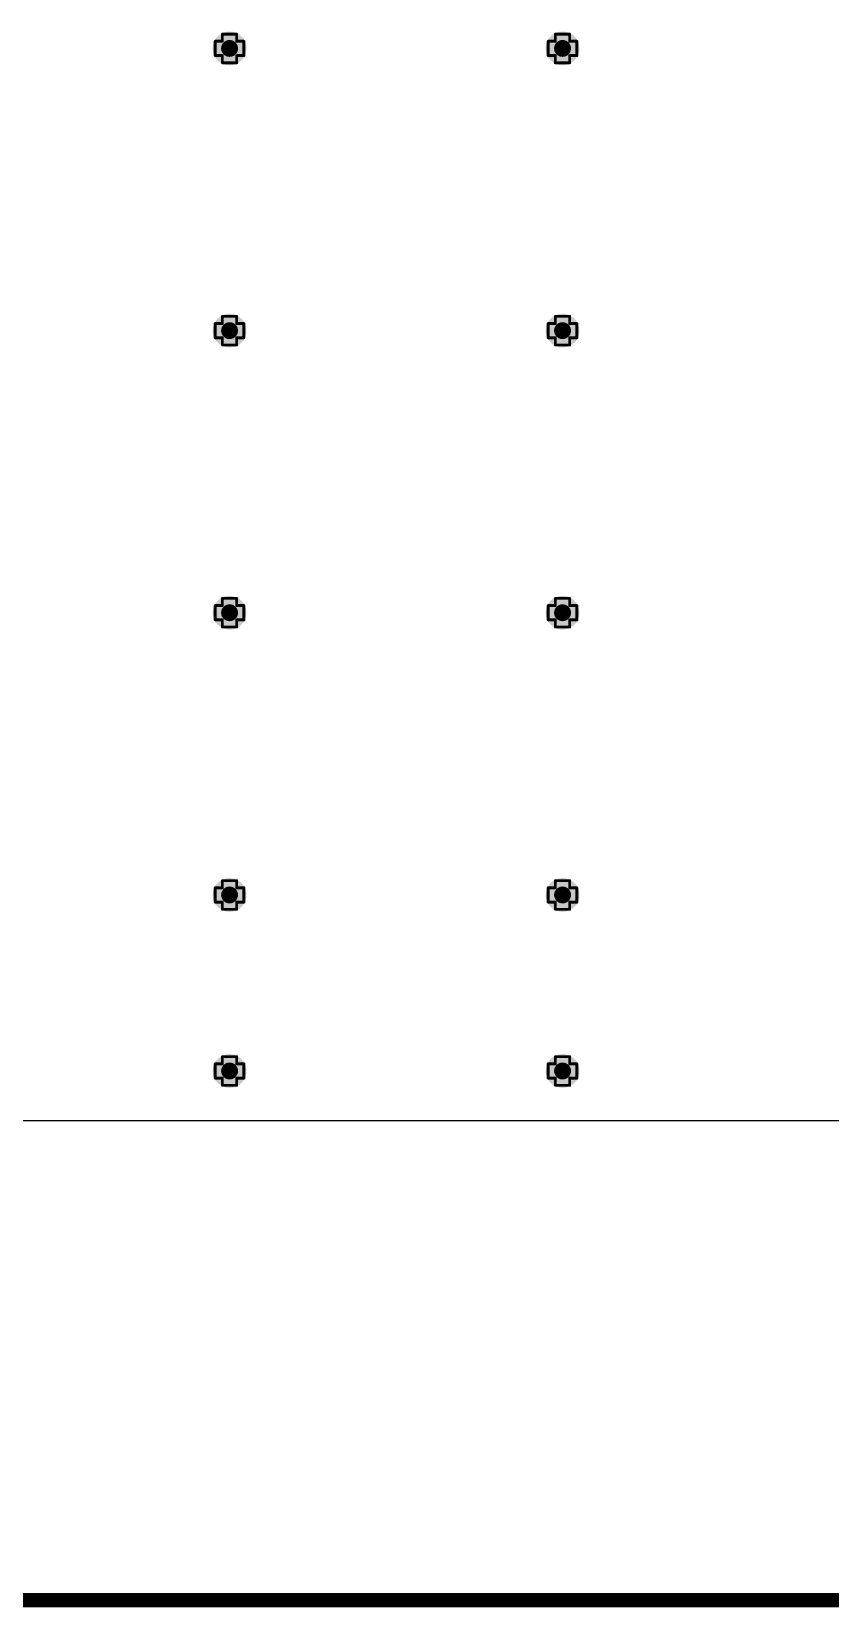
# Model space of a CAD drawing. Header units: inches. Extents: x -0.1 to 10.2, y 0 to 6.5.
# Drawn here: x 1.992 to 2.549, y -0.005 to 1.094 of the extents above; entities that cross this region are included whole.
import ezdxf

# ---------------------------------------------------------------- set-up
doc = ezdxf.new("R2010")
doc.units = ezdxf.units.IN
doc.header["$MEASUREMENT"] = 0
for name, color, linetype in [('Board Outline', 216, 'Continuous'), ('Bottom Layer', 5, 'Continuous'), ('Drill Drawing', 1, 'Continuous'), ('Top Layer', 1, 'Continuous'), ('Via Holes', 16, 'Continuous')]:
    doc.layers.add(name, color=color, linetype=linetype)

msp = doc.modelspace()

# ---------------------------------------------------------------- hatches: boundary and pattern name
at = {"layer": 'Bottom Layer'}
h = msp.add_hatch(color=5, dxfattribs=at)
edge = h.paths.add_edge_path()
edge.add_arc((2.1299, 1.0827), 0.0118, 0, 360)
h = msp.add_hatch(color=5, dxfattribs=at)
edge = h.paths.add_edge_path()
edge.add_arc((2.3622, 1.0827), 0.0118, 0, 360)
h = msp.add_hatch(color=5, dxfattribs=at)
edge = h.paths.add_edge_path()
edge.add_arc((2.1299, 0.8858), 0.0118, 0, 360)
h = msp.add_hatch(color=5, dxfattribs=at)
edge = h.paths.add_edge_path()
edge.add_arc((2.3622, 0.8858), 0.0118, 0, 360)
h = msp.add_hatch(color=5, dxfattribs=at)
edge = h.paths.add_edge_path()
edge.add_arc((2.1299, 0.689), 0.0118, 0, 360)
h = msp.add_hatch(color=5, dxfattribs=at)
edge = h.paths.add_edge_path()
edge.add_arc((2.3622, 0.689), 0.0118, 0, 360)
h = msp.add_hatch(color=5, dxfattribs=at)
edge = h.paths.add_edge_path()
edge.add_arc((2.1299, 0.4921), 0.0118, 0, 360)
h = msp.add_hatch(color=5, dxfattribs=at)
edge = h.paths.add_edge_path()
edge.add_arc((2.3622, 0.4921), 0.0118, 0, 360)
h = msp.add_hatch(color=5, dxfattribs=at)
edge = h.paths.add_edge_path()
edge.add_arc((2.1299, 0.3693), 0.0118, 0, 360)
h = msp.add_hatch(color=5, dxfattribs=at)
edge = h.paths.add_edge_path()
edge.add_arc((2.3622, 0.3693), 0.0118, 0, 360)
at = {"layer": 'Top Layer'}
h = msp.add_hatch(color=1, dxfattribs=at)
edge = h.paths.add_edge_path()
edge.add_arc((2.1299, 1.0827), 0.0118, 0, 360)
h = msp.add_hatch(color=1, dxfattribs=at)
edge = h.paths.add_edge_path()
edge.add_arc((2.3622, 1.0827), 0.0118, 0, 360)
h = msp.add_hatch(color=1, dxfattribs=at)
edge = h.paths.add_edge_path()
edge.add_arc((2.1299, 0.8858), 0.0118, 0, 360)
h = msp.add_hatch(color=1, dxfattribs=at)
edge = h.paths.add_edge_path()
edge.add_arc((2.3622, 0.8858), 0.0118, 0, 360)
h = msp.add_hatch(color=1, dxfattribs=at)
edge = h.paths.add_edge_path()
edge.add_arc((2.1299, 0.689), 0.0118, 0, 360)
h = msp.add_hatch(color=1, dxfattribs=at)
edge = h.paths.add_edge_path()
edge.add_arc((2.3622, 0.689), 0.0118, 0, 360)
h = msp.add_hatch(color=1, dxfattribs=at)
edge = h.paths.add_edge_path()
edge.add_arc((2.1299, 0.4921), 0.0118, 0, 360)
h = msp.add_hatch(color=1, dxfattribs=at)
edge = h.paths.add_edge_path()
edge.add_arc((2.3622, 0.4921), 0.0118, 0, 360)
h = msp.add_hatch(color=1, dxfattribs=at)
edge = h.paths.add_edge_path()
edge.add_arc((2.1299, 0.3693), 0.0118, 0, 360)
h = msp.add_hatch(color=1, dxfattribs=at)
edge = h.paths.add_edge_path()
edge.add_arc((2.3622, 0.3693), 0.0118, 0, 360)
at = {"layer": 'Via Holes'}
h = msp.add_hatch(color=7, dxfattribs=at)
edge = h.paths.add_edge_path()
edge.add_arc((2.1299, 1.0827), 0.00591, 0, 360)
h = msp.add_hatch(color=7, dxfattribs=at)
edge = h.paths.add_edge_path()
edge.add_arc((2.3622, 1.0827), 0.00591, 0, 360)
h = msp.add_hatch(color=7, dxfattribs=at)
edge = h.paths.add_edge_path()
edge.add_arc((2.1299, 0.8858), 0.00591, 0, 360)
h = msp.add_hatch(color=7, dxfattribs=at)
edge = h.paths.add_edge_path()
edge.add_arc((2.3622, 0.8858), 0.00591, 0, 360)
h = msp.add_hatch(color=7, dxfattribs=at)
edge = h.paths.add_edge_path()
edge.add_arc((2.1299, 0.689), 0.00591, 0, 360)
h = msp.add_hatch(color=7, dxfattribs=at)
edge = h.paths.add_edge_path()
edge.add_arc((2.3622, 0.689), 0.00591, 0, 360)
h = msp.add_hatch(color=7, dxfattribs=at)
edge = h.paths.add_edge_path()
edge.add_arc((2.1299, 0.4921), 0.00591, 0, 360)
h = msp.add_hatch(color=7, dxfattribs=at)
edge = h.paths.add_edge_path()
edge.add_arc((2.3622, 0.4921), 0.00591, 0, 360)
h = msp.add_hatch(color=7, dxfattribs=at)
edge = h.paths.add_edge_path()
edge.add_arc((2.1299, 0.3693), 0.00591, 0, 360)
h = msp.add_hatch(color=7, dxfattribs=at)
edge = h.paths.add_edge_path()
edge.add_arc((2.3622, 0.3693), 0.00591, 0, 360)

# ---------------------------------------------------------------- linework, layer by layer
at = {"layer": 'Board Outline', "const_width": 0.01}
msp.add_lwpolyline([(0, 0), (4.7244, 0)], dxfattribs=at)
at = {"layer": 'Bottom Layer'}
msp.add_line((4.7091, 0.3346), (0.0153, 0.3346), dxfattribs=at)
at = {"layer": 'Drill Drawing', "const_width": 0.002}
for points in [[(2.1199, 1.0777), (2.1199, 1.0877)], [(2.1199, 1.0877), (2.1249, 1.0877)], [(2.1249, 1.0877), (2.1249, 1.0927)], [(2.1249, 1.0927), (2.1349, 1.0927)], [(2.1349, 1.0877), (2.1349, 1.0927)], [(2.1349, 1.0877), (2.1399, 1.0877)], [(2.1399, 1.0777), (2.1399, 1.0877)], [(2.3522, 1.0777), (2.3522, 1.0877)], [(2.3522, 1.0877), (2.3572, 1.0877)], [(2.3572, 1.0877), (2.3572, 1.0927)], [(2.3572, 1.0927), (2.3672, 1.0927)], [(2.3672, 1.0877), (2.3672, 1.0927)], [(2.3672, 1.0877), (2.3722, 1.0877)], [(2.3722, 1.0777), (2.3722, 1.0877)], [(2.1199, 1.0777), (2.1249, 1.0777)], [(2.1249, 1.0727), (2.1249, 1.0777)], [(2.1349, 1.0777), (2.1399, 1.0777)], [(2.1349, 1.0727), (2.1349, 1.0777)], [(2.3522, 1.0777), (2.3572, 1.0777)], [(2.3572, 1.0727), (2.3572, 1.0777)], [(2.3672, 1.0777), (2.3722, 1.0777)], [(2.3672, 1.0727), (2.3672, 1.0777)], [(2.1249, 1.0727), (2.1349, 1.0727)], [(2.3572, 1.0727), (2.3672, 1.0727)], [(2.1199, 0.8808), (2.1199, 0.8908)], [(2.1199, 0.8908), (2.1249, 0.8908)], [(2.1249, 0.8908), (2.1249, 0.8958)], [(2.1249, 0.8958), (2.1349, 0.8958)], [(2.1349, 0.8908), (2.1349, 0.8958)], [(2.1349, 0.8908), (2.1399, 0.8908)], [(2.1399, 0.8808), (2.1399, 0.8908)], [(2.3522, 0.8808), (2.3522, 0.8908)], [(2.3522, 0.8908), (2.3572, 0.8908)], [(2.3572, 0.8908), (2.3572, 0.8958)], [(2.3572, 0.8958), (2.3672, 0.8958)], [(2.3672, 0.8908), (2.3672, 0.8958)], [(2.3672, 0.8908), (2.3722, 0.8908)], [(2.3722, 0.8808), (2.3722, 0.8908)], [(2.1199, 0.8808), (2.1249, 0.8808)], [(2.1249, 0.8758), (2.1249, 0.8808)], [(2.1349, 0.8808), (2.1399, 0.8808)], [(2.1349, 0.8758), (2.1349, 0.8808)], [(2.3522, 0.8808), (2.3572, 0.8808)], [(2.3572, 0.8758), (2.3572, 0.8808)], [(2.3672, 0.8808), (2.3722, 0.8808)], [(2.3672, 0.8758), (2.3672, 0.8808)], [(2.1249, 0.8758), (2.1349, 0.8758)], [(2.3572, 0.8758), (2.3672, 0.8758)], [(2.1199, 0.684), (2.1199, 0.694)], [(2.1199, 0.694), (2.1249, 0.694)], [(2.1249, 0.694), (2.1249, 0.699)], [(2.1249, 0.699), (2.1349, 0.699)], [(2.1349, 0.694), (2.1349, 0.699)], [(2.1349, 0.694), (2.1399, 0.694)], [(2.1399, 0.684), (2.1399, 0.694)], [(2.3522, 0.684), (2.3522, 0.694)], [(2.3522, 0.694), (2.3572, 0.694)], [(2.3572, 0.694), (2.3572, 0.699)], [(2.3572, 0.699), (2.3672, 0.699)], [(2.3672, 0.694), (2.3672, 0.699)], [(2.3672, 0.694), (2.3722, 0.694)], [(2.3722, 0.684), (2.3722, 0.694)], [(2.1199, 0.684), (2.1249, 0.684)], [(2.1249, 0.679), (2.1249, 0.684)], [(2.1349, 0.684), (2.1399, 0.684)], [(2.1349, 0.679), (2.1349, 0.684)], [(2.3522, 0.684), (2.3572, 0.684)], [(2.3572, 0.679), (2.3572, 0.684)], [(2.3672, 0.684), (2.3722, 0.684)], [(2.3672, 0.679), (2.3672, 0.684)], [(2.1249, 0.679), (2.1349, 0.679)], [(2.3572, 0.679), (2.3672, 0.679)], [(2.1199, 0.4871), (2.1199, 0.4971)], [(2.1199, 0.4971), (2.1249, 0.4971)], [(2.1249, 0.4971), (2.1249, 0.5021)], [(2.1249, 0.5021), (2.1349, 0.5021)], [(2.1349, 0.4971), (2.1349, 0.5021)], [(2.1349, 0.4971), (2.1399, 0.4971)], [(2.1399, 0.4871), (2.1399, 0.4971)], [(2.3522, 0.4871), (2.3522, 0.4971)], [(2.3522, 0.4971), (2.3572, 0.4971)], [(2.3572, 0.4971), (2.3572, 0.5021)], [(2.3572, 0.5021), (2.3672, 0.5021)], [(2.3672, 0.4971), (2.3672, 0.5021)], [(2.3672, 0.4971), (2.3722, 0.4971)], [(2.3722, 0.4871), (2.3722, 0.4971)], [(2.1199, 0.4871), (2.1249, 0.4871)], [(2.1249, 0.4821), (2.1249, 0.4871)], [(2.1349, 0.4871), (2.1399, 0.4871)], [(2.1349, 0.4821), (2.1349, 0.4871)], [(2.3522, 0.4871), (2.3572, 0.4871)], [(2.3572, 0.4821), (2.3572, 0.4871)], [(2.3672, 0.4871), (2.3722, 0.4871)], [(2.3672, 0.4821), (2.3672, 0.4871)], [(2.1249, 0.4821), (2.1349, 0.4821)], [(2.3572, 0.4821), (2.3672, 0.4821)], [(2.1199, 0.3643), (2.1199, 0.3743)], [(2.1199, 0.3743), (2.1249, 0.3743)], [(2.1249, 0.3743), (2.1249, 0.3793)], [(2.1249, 0.3793), (2.1349, 0.3793)], [(2.1349, 0.3743), (2.1349, 0.3793)], [(2.1349, 0.3743), (2.1399, 0.3743)], [(2.1399, 0.3643), (2.1399, 0.3743)], [(2.3522, 0.3643), (2.3522, 0.3743)], [(2.3522, 0.3743), (2.3572, 0.3743)], [(2.3572, 0.3743), (2.3572, 0.3793)], [(2.3572, 0.3793), (2.3672, 0.3793)], [(2.3672, 0.3743), (2.3672, 0.3793)], [(2.3672, 0.3743), (2.3722, 0.3743)], [(2.3722, 0.3643), (2.3722, 0.3743)], [(2.1199, 0.3643), (2.1249, 0.3643)], [(2.1249, 0.3593), (2.1249, 0.3643)], [(2.1349, 0.3643), (2.1399, 0.3643)], [(2.1349, 0.3593), (2.1349, 0.3643)], [(2.3522, 0.3643), (2.3572, 0.3643)], [(2.3572, 0.3593), (2.3572, 0.3643)], [(2.3672, 0.3643), (2.3722, 0.3643)], [(2.3672, 0.3593), (2.3672, 0.3643)], [(2.1249, 0.3593), (2.1349, 0.3593)], [(2.3572, 0.3593), (2.3672, 0.3593)]]:
    msp.add_lwpolyline(points, dxfattribs=at)
at = {"layer": 'Drill Drawing', "const_width": 0.001}
for points in [[(2.1194, 1.0877, 1), (2.1204, 1.0877, 1)], [(2.1194, 1.0877, 1), (2.1204, 1.0877, 1)], [(2.1244, 1.0927, 1), (2.1254, 1.0927, 1)], [(2.1244, 1.0927, 1), (2.1254, 1.0927, 1)], [(2.1244, 1.0877, 1), (2.1254, 1.0877, 1)], [(2.1244, 1.0877, 1), (2.1254, 1.0877, 1)], [(2.1344, 1.0927, 1), (2.1354, 1.0927, 1)], [(2.1344, 1.0927, 1), (2.1354, 1.0927, 1)], [(2.1344, 1.0877, 1), (2.1354, 1.0877, 1)], [(2.1344, 1.0877, 1), (2.1354, 1.0877, 1)], [(2.1394, 1.0877, 1), (2.1404, 1.0877, 1)], [(2.1394, 1.0877, 1), (2.1404, 1.0877, 1)], [(2.3517, 1.0877, 1), (2.3527, 1.0877, 1)], [(2.3517, 1.0877, 1), (2.3527, 1.0877, 1)], [(2.3567, 1.0927, 1), (2.3577, 1.0927, 1)], [(2.3567, 1.0927, 1), (2.3577, 1.0927, 1)], [(2.3567, 1.0877, 1), (2.3577, 1.0877, 1)], [(2.3567, 1.0877, 1), (2.3577, 1.0877, 1)], [(2.3667, 1.0927, 1), (2.3677, 1.0927, 1)], [(2.3667, 1.0927, 1), (2.3677, 1.0927, 1)], [(2.3667, 1.0877, 1), (2.3677, 1.0877, 1)], [(2.3667, 1.0877, 1), (2.3677, 1.0877, 1)], [(2.3717, 1.0877, 1), (2.3727, 1.0877, 1)], [(2.3717, 1.0877, 1), (2.3727, 1.0877, 1)], [(2.1194, 1.0777, 1), (2.1204, 1.0777, 1)], [(2.1194, 1.0777, 1), (2.1204, 1.0777, 1)], [(2.1244, 1.0777, 1), (2.1254, 1.0777, 1)], [(2.1244, 1.0777, 1), (2.1254, 1.0777, 1)], [(2.1344, 1.0777, 1), (2.1354, 1.0777, 1)], [(2.1344, 1.0777, 1), (2.1354, 1.0777, 1)], [(2.1394, 1.0777, 1), (2.1404, 1.0777, 1)], [(2.1394, 1.0777, 1), (2.1404, 1.0777, 1)], [(2.3517, 1.0777, 1), (2.3527, 1.0777, 1)], [(2.3517, 1.0777, 1), (2.3527, 1.0777, 1)], [(2.3567, 1.0777, 1), (2.3577, 1.0777, 1)], [(2.3567, 1.0777, 1), (2.3577, 1.0777, 1)], [(2.3667, 1.0777, 1), (2.3677, 1.0777, 1)], [(2.3667, 1.0777, 1), (2.3677, 1.0777, 1)], [(2.3717, 1.0777, 1), (2.3727, 1.0777, 1)], [(2.3717, 1.0777, 1), (2.3727, 1.0777, 1)], [(2.1244, 1.0727, 1), (2.1254, 1.0727, 1)], [(2.1244, 1.0727, 1), (2.1254, 1.0727, 1)], [(2.1344, 1.0727, 1), (2.1354, 1.0727, 1)], [(2.1344, 1.0727, 1), (2.1354, 1.0727, 1)], [(2.3567, 1.0727, 1), (2.3577, 1.0727, 1)], [(2.3567, 1.0727, 1), (2.3577, 1.0727, 1)], [(2.3667, 1.0727, 1), (2.3677, 1.0727, 1)], [(2.3667, 1.0727, 1), (2.3677, 1.0727, 1)], [(2.1194, 0.8908, 1), (2.1204, 0.8908, 1)], [(2.1194, 0.8908, 1), (2.1204, 0.8908, 1)], [(2.1244, 0.8958, 1), (2.1254, 0.8958, 1)], [(2.1244, 0.8958, 1), (2.1254, 0.8958, 1)], [(2.1244, 0.8908, 1), (2.1254, 0.8908, 1)], [(2.1244, 0.8908, 1), (2.1254, 0.8908, 1)], [(2.1344, 0.8958, 1), (2.1354, 0.8958, 1)], [(2.1344, 0.8958, 1), (2.1354, 0.8958, 1)], [(2.1344, 0.8908, 1), (2.1354, 0.8908, 1)], [(2.1344, 0.8908, 1), (2.1354, 0.8908, 1)], [(2.1394, 0.8908, 1), (2.1404, 0.8908, 1)], [(2.1394, 0.8908, 1), (2.1404, 0.8908, 1)], [(2.3517, 0.8908, 1), (2.3527, 0.8908, 1)], [(2.3517, 0.8908, 1), (2.3527, 0.8908, 1)], [(2.3567, 0.8958, 1), (2.3577, 0.8958, 1)], [(2.3567, 0.8958, 1), (2.3577, 0.8958, 1)], [(2.3567, 0.8908, 1), (2.3577, 0.8908, 1)], [(2.3567, 0.8908, 1), (2.3577, 0.8908, 1)], [(2.3667, 0.8958, 1), (2.3677, 0.8958, 1)], [(2.3667, 0.8958, 1), (2.3677, 0.8958, 1)], [(2.3667, 0.8908, 1), (2.3677, 0.8908, 1)], [(2.3667, 0.8908, 1), (2.3677, 0.8908, 1)], [(2.3717, 0.8908, 1), (2.3727, 0.8908, 1)], [(2.3717, 0.8908, 1), (2.3727, 0.8908, 1)], [(2.1194, 0.8808, 1), (2.1204, 0.8808, 1)], [(2.1194, 0.8808, 1), (2.1204, 0.8808, 1)], [(2.1244, 0.8808, 1), (2.1254, 0.8808, 1)], [(2.1244, 0.8808, 1), (2.1254, 0.8808, 1)], [(2.1344, 0.8808, 1), (2.1354, 0.8808, 1)], [(2.1344, 0.8808, 1), (2.1354, 0.8808, 1)], [(2.1394, 0.8808, 1), (2.1404, 0.8808, 1)], [(2.1394, 0.8808, 1), (2.1404, 0.8808, 1)], [(2.3517, 0.8808, 1), (2.3527, 0.8808, 1)], [(2.3517, 0.8808, 1), (2.3527, 0.8808, 1)], [(2.3567, 0.8808, 1), (2.3577, 0.8808, 1)], [(2.3567, 0.8808, 1), (2.3577, 0.8808, 1)], [(2.3667, 0.8808, 1), (2.3677, 0.8808, 1)], [(2.3667, 0.8808, 1), (2.3677, 0.8808, 1)], [(2.3717, 0.8808, 1), (2.3727, 0.8808, 1)], [(2.3717, 0.8808, 1), (2.3727, 0.8808, 1)], [(2.1244, 0.8758, 1), (2.1254, 0.8758, 1)], [(2.1244, 0.8758, 1), (2.1254, 0.8758, 1)], [(2.1344, 0.8758, 1), (2.1354, 0.8758, 1)], [(2.1344, 0.8758, 1), (2.1354, 0.8758, 1)], [(2.3567, 0.8758, 1), (2.3577, 0.8758, 1)], [(2.3567, 0.8758, 1), (2.3577, 0.8758, 1)], [(2.3667, 0.8758, 1), (2.3677, 0.8758, 1)], [(2.3667, 0.8758, 1), (2.3677, 0.8758, 1)], [(2.1194, 0.694, 1), (2.1204, 0.694, 1)], [(2.1194, 0.694, 1), (2.1204, 0.694, 1)], [(2.1244, 0.699, 1), (2.1254, 0.699, 1)], [(2.1244, 0.699, 1), (2.1254, 0.699, 1)], [(2.1244, 0.694, 1), (2.1254, 0.694, 1)], [(2.1244, 0.694, 1), (2.1254, 0.694, 1)], [(2.1344, 0.699, 1), (2.1354, 0.699, 1)], [(2.1344, 0.699, 1), (2.1354, 0.699, 1)], [(2.1344, 0.694, 1), (2.1354, 0.694, 1)], [(2.1344, 0.694, 1), (2.1354, 0.694, 1)], [(2.1394, 0.694, 1), (2.1404, 0.694, 1)], [(2.1394, 0.694, 1), (2.1404, 0.694, 1)], [(2.3517, 0.694, 1), (2.3527, 0.694, 1)], [(2.3517, 0.694, 1), (2.3527, 0.694, 1)], [(2.3567, 0.699, 1), (2.3577, 0.699, 1)], [(2.3567, 0.699, 1), (2.3577, 0.699, 1)], [(2.3567, 0.694, 1), (2.3577, 0.694, 1)], [(2.3567, 0.694, 1), (2.3577, 0.694, 1)], [(2.3667, 0.699, 1), (2.3677, 0.699, 1)], [(2.3667, 0.699, 1), (2.3677, 0.699, 1)], [(2.3667, 0.694, 1), (2.3677, 0.694, 1)], [(2.3667, 0.694, 1), (2.3677, 0.694, 1)], [(2.3717, 0.694, 1), (2.3727, 0.694, 1)], [(2.3717, 0.694, 1), (2.3727, 0.694, 1)], [(2.1194, 0.684, 1), (2.1204, 0.684, 1)], [(2.1194, 0.684, 1), (2.1204, 0.684, 1)], [(2.1244, 0.684, 1), (2.1254, 0.684, 1)], [(2.1244, 0.684, 1), (2.1254, 0.684, 1)], [(2.1344, 0.684, 1), (2.1354, 0.684, 1)], [(2.1344, 0.684, 1), (2.1354, 0.684, 1)], [(2.1394, 0.684, 1), (2.1404, 0.684, 1)], [(2.1394, 0.684, 1), (2.1404, 0.684, 1)], [(2.3517, 0.684, 1), (2.3527, 0.684, 1)], [(2.3517, 0.684, 1), (2.3527, 0.684, 1)], [(2.3567, 0.684, 1), (2.3577, 0.684, 1)], [(2.3567, 0.684, 1), (2.3577, 0.684, 1)], [(2.3667, 0.684, 1), (2.3677, 0.684, 1)], [(2.3667, 0.684, 1), (2.3677, 0.684, 1)], [(2.3717, 0.684, 1), (2.3727, 0.684, 1)], [(2.3717, 0.684, 1), (2.3727, 0.684, 1)], [(2.1244, 0.679, 1), (2.1254, 0.679, 1)], [(2.1244, 0.679, 1), (2.1254, 0.679, 1)], [(2.1344, 0.679, 1), (2.1354, 0.679, 1)], [(2.1344, 0.679, 1), (2.1354, 0.679, 1)], [(2.3567, 0.679, 1), (2.3577, 0.679, 1)], [(2.3567, 0.679, 1), (2.3577, 0.679, 1)], [(2.3667, 0.679, 1), (2.3677, 0.679, 1)], [(2.3667, 0.679, 1), (2.3677, 0.679, 1)], [(2.1194, 0.4971, 1), (2.1204, 0.4971, 1)], [(2.1194, 0.4971, 1), (2.1204, 0.4971, 1)], [(2.1244, 0.5021, 1), (2.1254, 0.5021, 1)], [(2.1244, 0.5021, 1), (2.1254, 0.5021, 1)], [(2.1244, 0.4971, 1), (2.1254, 0.4971, 1)], [(2.1244, 0.4971, 1), (2.1254, 0.4971, 1)], [(2.1344, 0.5021, 1), (2.1354, 0.5021, 1)], [(2.1344, 0.5021, 1), (2.1354, 0.5021, 1)], [(2.1344, 0.4971, 1), (2.1354, 0.4971, 1)], [(2.1344, 0.4971, 1), (2.1354, 0.4971, 1)], [(2.1394, 0.4971, 1), (2.1404, 0.4971, 1)], [(2.1394, 0.4971, 1), (2.1404, 0.4971, 1)], [(2.3517, 0.4971, 1), (2.3527, 0.4971, 1)], [(2.3517, 0.4971, 1), (2.3527, 0.4971, 1)], [(2.3567, 0.5021, 1), (2.3577, 0.5021, 1)], [(2.3567, 0.5021, 1), (2.3577, 0.5021, 1)], [(2.3567, 0.4971, 1), (2.3577, 0.4971, 1)], [(2.3567, 0.4971, 1), (2.3577, 0.4971, 1)], [(2.3667, 0.5021, 1), (2.3677, 0.5021, 1)], [(2.3667, 0.5021, 1), (2.3677, 0.5021, 1)], [(2.3667, 0.4971, 1), (2.3677, 0.4971, 1)], [(2.3667, 0.4971, 1), (2.3677, 0.4971, 1)], [(2.3717, 0.4971, 1), (2.3727, 0.4971, 1)], [(2.3717, 0.4971, 1), (2.3727, 0.4971, 1)], [(2.1194, 0.4871, 1), (2.1204, 0.4871, 1)], [(2.1194, 0.4871, 1), (2.1204, 0.4871, 1)], [(2.1244, 0.4871, 1), (2.1254, 0.4871, 1)], [(2.1244, 0.4871, 1), (2.1254, 0.4871, 1)], [(2.1344, 0.4871, 1), (2.1354, 0.4871, 1)], [(2.1344, 0.4871, 1), (2.1354, 0.4871, 1)], [(2.1394, 0.4871, 1), (2.1404, 0.4871, 1)], [(2.1394, 0.4871, 1), (2.1404, 0.4871, 1)], [(2.3517, 0.4871, 1), (2.3527, 0.4871, 1)], [(2.3517, 0.4871, 1), (2.3527, 0.4871, 1)], [(2.3567, 0.4871, 1), (2.3577, 0.4871, 1)], [(2.3567, 0.4871, 1), (2.3577, 0.4871, 1)], [(2.3667, 0.4871, 1), (2.3677, 0.4871, 1)], [(2.3667, 0.4871, 1), (2.3677, 0.4871, 1)], [(2.3717, 0.4871, 1), (2.3727, 0.4871, 1)], [(2.3717, 0.4871, 1), (2.3727, 0.4871, 1)], [(2.1244, 0.4821, 1), (2.1254, 0.4821, 1)], [(2.1244, 0.4821, 1), (2.1254, 0.4821, 1)], [(2.1344, 0.4821, 1), (2.1354, 0.4821, 1)], [(2.1344, 0.4821, 1), (2.1354, 0.4821, 1)], [(2.3567, 0.4821, 1), (2.3577, 0.4821, 1)], [(2.3567, 0.4821, 1), (2.3577, 0.4821, 1)], [(2.3667, 0.4821, 1), (2.3677, 0.4821, 1)], [(2.3667, 0.4821, 1), (2.3677, 0.4821, 1)], [(2.1194, 0.3743, 1), (2.1204, 0.3743, 1)], [(2.1194, 0.3743, 1), (2.1204, 0.3743, 1)], [(2.1244, 0.3793, 1), (2.1254, 0.3793, 1)], [(2.1244, 0.3793, 1), (2.1254, 0.3793, 1)], [(2.1244, 0.3743, 1), (2.1254, 0.3743, 1)], [(2.1244, 0.3743, 1), (2.1254, 0.3743, 1)], [(2.1344, 0.3793, 1), (2.1354, 0.3793, 1)], [(2.1344, 0.3793, 1), (2.1354, 0.3793, 1)], [(2.1344, 0.3743, 1), (2.1354, 0.3743, 1)], [(2.1344, 0.3743, 1), (2.1354, 0.3743, 1)], [(2.1394, 0.3743, 1), (2.1404, 0.3743, 1)], [(2.1394, 0.3743, 1), (2.1404, 0.3743, 1)], [(2.3517, 0.3743, 1), (2.3527, 0.3743, 1)], [(2.3517, 0.3743, 1), (2.3527, 0.3743, 1)], [(2.3567, 0.3793, 1), (2.3577, 0.3793, 1)], [(2.3567, 0.3793, 1), (2.3577, 0.3793, 1)], [(2.3567, 0.3743, 1), (2.3577, 0.3743, 1)], [(2.3567, 0.3743, 1), (2.3577, 0.3743, 1)], [(2.3667, 0.3793, 1), (2.3677, 0.3793, 1)], [(2.3667, 0.3793, 1), (2.3677, 0.3793, 1)], [(2.3667, 0.3743, 1), (2.3677, 0.3743, 1)], [(2.3667, 0.3743, 1), (2.3677, 0.3743, 1)], [(2.3717, 0.3743, 1), (2.3727, 0.3743, 1)], [(2.3717, 0.3743, 1), (2.3727, 0.3743, 1)], [(2.1194, 0.3643, 1), (2.1204, 0.3643, 1)], [(2.1194, 0.3643, 1), (2.1204, 0.3643, 1)], [(2.1244, 0.3643, 1), (2.1254, 0.3643, 1)], [(2.1244, 0.3643, 1), (2.1254, 0.3643, 1)], [(2.1344, 0.3643, 1), (2.1354, 0.3643, 1)], [(2.1344, 0.3643, 1), (2.1354, 0.3643, 1)], [(2.1394, 0.3643, 1), (2.1404, 0.3643, 1)], [(2.1394, 0.3643, 1), (2.1404, 0.3643, 1)], [(2.3517, 0.3643, 1), (2.3527, 0.3643, 1)], [(2.3517, 0.3643, 1), (2.3527, 0.3643, 1)], [(2.3567, 0.3643, 1), (2.3577, 0.3643, 1)], [(2.3567, 0.3643, 1), (2.3577, 0.3643, 1)], [(2.3667, 0.3643, 1), (2.3677, 0.3643, 1)], [(2.3667, 0.3643, 1), (2.3677, 0.3643, 1)], [(2.3717, 0.3643, 1), (2.3727, 0.3643, 1)], [(2.3717, 0.3643, 1), (2.3727, 0.3643, 1)], [(2.1244, 0.3593, 1), (2.1254, 0.3593, 1)], [(2.1244, 0.3593, 1), (2.1254, 0.3593, 1)], [(2.1344, 0.3593, 1), (2.1354, 0.3593, 1)], [(2.1344, 0.3593, 1), (2.1354, 0.3593, 1)], [(2.3567, 0.3593, 1), (2.3577, 0.3593, 1)], [(2.3567, 0.3593, 1), (2.3577, 0.3593, 1)], [(2.3667, 0.3593, 1), (2.3677, 0.3593, 1)], [(2.3667, 0.3593, 1), (2.3677, 0.3593, 1)]]:
    msp.add_lwpolyline(points, format="xyb", close=True, dxfattribs=at)
at = {"layer": 'Top Layer'}
msp.add_line((4.7091, 0.3346), (0.0153, 0.3346), dxfattribs=at)

doc.saveas('drawing.dxf')
